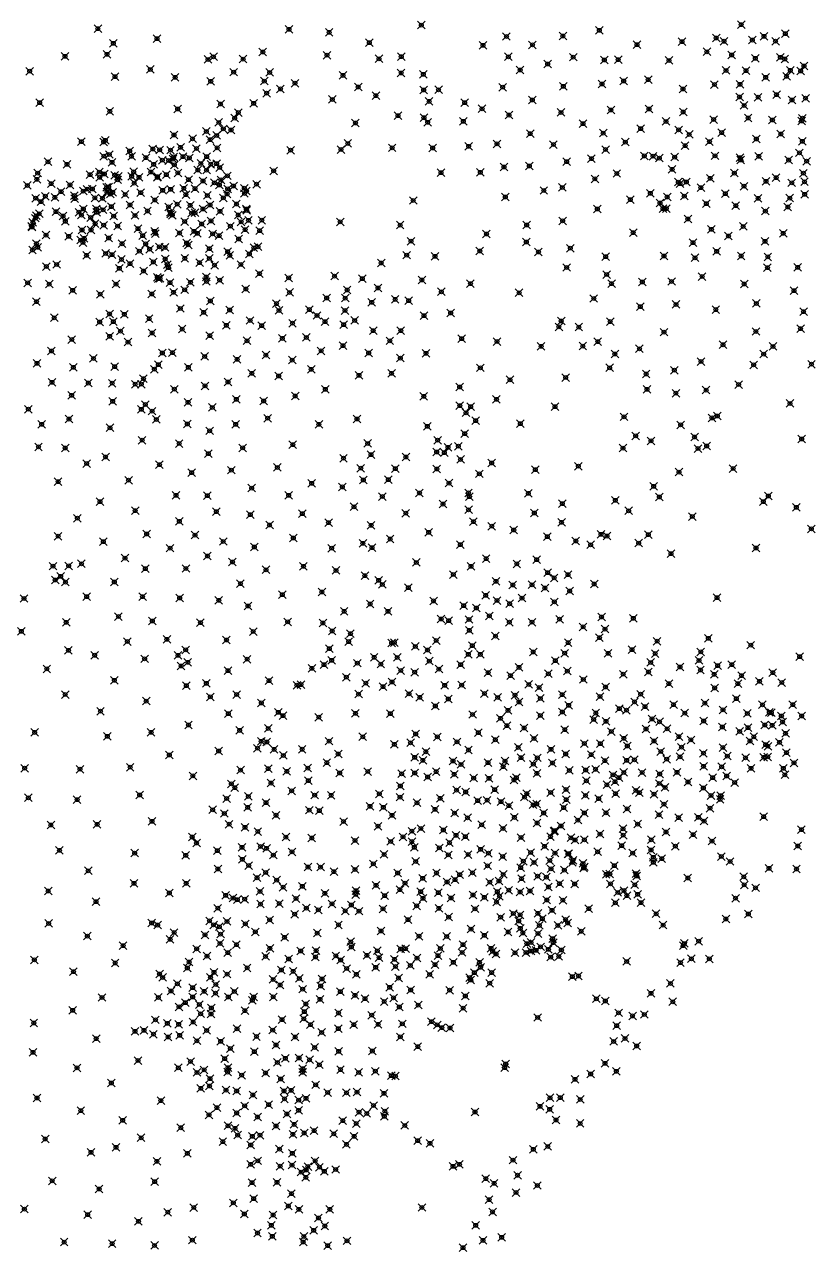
# Model space of a CAD drawing. Header units: millimetres. Extents: x 476859 to 479474, y 2367368 to 2370543.
# Drawn here: x 478726 to 479136, y 2369167 to 2369807 of the extents above; entities that cross this region are included whole.
import ezdxf

# ---------------------------------------------------------------- set-up
doc = ezdxf.new("R2010")
doc.units = ezdxf.units.MM
doc.header["$PDMODE"] = 35
doc.header["$PDSIZE"] = 2

msp = doc.modelspace()

# ---------------------------------------------------------------- linework, layer by layer
for p in [(479100.94, 2369807.306, 10.28), (478764.464, 2369805.135, 17.516), (478864.481, 2369804.858, 14.33), (478885.446, 2369803.24, 13.68), (478933.651, 2369807.02, 10.12), (478978.173, 2369801.077, 11.95), (479007.674, 2369801.307, 11.89), (479026.776, 2369804.32, 11.66), (479112.898, 2369801.158, 10.218), (479124.07, 2369802.581, 9.316), (478772.585, 2369797.514, 17.442), (478795.401, 2369799.952, 17.284), (478906.433, 2369797.858, 12.034), (478965.909, 2369796.468, 11.923), (478991.767, 2369796.686, 11.87), (479046.454, 2369796.805, 11.093), (479070.032, 2369798.419, 10.78), (479087.864, 2369800.314, 10.642), (479091.976, 2369798.602, 10.724), (479106.795, 2369799.201, 10.23), (479118.917, 2369798.61, 9.456), (478747.293, 2369790.728, 17.46), (478769.279, 2369791.798, 17.463), (478822.038, 2369789.074, 16.506), (478824.963, 2369790.465, 16.515), (478840.447, 2369789.262, 15.605), (478850.717, 2369792.944, 15.277), (478884.314, 2369791.282, 14.32), (478911.48, 2369789.419, 12.22), (478923.143, 2369790.554, 12.236), (478979.201, 2369790.456, 11.737), (479013.097, 2369790.273, 11.53), (479029.388, 2369788.823, 11.486), (479036.629, 2369788.972, 11.246), (479063.175, 2369788.547, 11), (479082.985, 2369793.09, 10.637), (479095.99, 2369791.407, 10.39), (479108.324, 2369789.657, 10.18), (479121.43, 2369790.158, 10.222), (479123.775, 2369789.305, 10.041), (478728.805, 2369782.937, 17.49), (478791.899, 2369783.847, 17.44), (478835.512, 2369782.428, 16.289), (478854.298, 2369782.284, 15.659), (478923.089, 2369782.038, 13.477), (478985.314, 2369783.561, 11.83), (478999.718, 2369786.669, 11.62), (479092.995, 2369783.33, 10.625), (479103.464, 2369783.255, 10.403), (479126.616, 2369783.355, 9.655), (479132.05, 2369782.997, 9.054), (479133.767, 2369785.672, 9.582), (478773.457, 2369780.09, 17.807), (478804.886, 2369779.721, 17.03), (478823.516, 2369777.619, 16.98), (478851.488, 2369777.738, 15.932), (478867.551, 2369776.654, 15.126), (478892.687, 2369780.725, 14.323), (478934.693, 2369781.334, 12.054), (479028.162, 2369776.219, 11.471), (479039.438, 2369777.801, 11.105), (479052.314, 2369778.494, 11.393), (479086.958, 2369775.971, 11.02), (479100.312, 2369776.105, 10.408), (479113.745, 2369779.742, 10.05), (479124.65, 2369780.209, 10.065), (478852.73, 2369771.425, 16.171), (478859.971, 2369773.673, 15.723), (478900.633, 2369774.667, 13.577), (478909.862, 2369770.18, 13.79), (478934.863, 2369773.12, 12.915), (478942.645, 2369773.222, 12.185), (478976.207, 2369774.564, 12.004), (479007.929, 2369774.991, 11.56), (479070.469, 2369773.63, 10.78), (479100.072, 2369769.457, 10.457), (479109.807, 2369769.326, 10.344), (479119.45, 2369770.669, 10.056), (479134.606, 2369768.816, 9.561), (478734.029, 2369766.466, 17.49), (478806.217, 2369763.155, 17.26), (478828.644, 2369765.738, 17.03), (478845.941, 2369766.124, 17.43), (478887.125, 2369768.144, 14.612), (478937.742, 2369767.128, 12.964), (478956.313, 2369766.506, 12.117), (478965.432, 2369763.293, 12.146), (478991.665, 2369767.842, 11.665), (479032.783, 2369762.64, 11.46), (479052.722, 2369763.164, 11.121), (479102.473, 2369765.031, 10.424), (479127.526, 2369767.907, 9.953), (478770.731, 2369761.938, 17.941), (478827.718, 2369756.139, 17.225), (478836.06, 2369758.389, 17.055), (478837.915, 2369761.32, 16.908), (478921.493, 2369759.642, 13.673), (478935.001, 2369758.617, 13.395), (478936.979, 2369756.239, 13.313), (478955.605, 2369756.715, 12.55), (478979.491, 2369759.983, 11.89), (479006.715, 2369761.347, 11.421), (479061.605, 2369756.652, 11.001), (479070.635, 2369761.631, 10.69), (479086.532, 2369757.664, 10.648), (479104.591, 2369758.439, 10.315), (479117.282, 2369757.396, 9.914), (479132.624, 2369756.855, 9.755), (479132.994, 2369758.369, 9.613), (478804.313, 2369749.553, 17.35), (478821.215, 2369751.424, 17.475), (478830.081, 2369752.776, 17.219), (478834.152, 2369752.207, 17.128), (478899.21, 2369755.876, 13.86), (478990.606, 2369750.274, 11.289), (479018.211, 2369755.466, 11.409), (479028.784, 2369750.565, 11.402), (479048.387, 2369752.884, 11.44), (479068.233, 2369752.255, 11.008), (479073.746, 2369749.866, 10.915), (479090.746, 2369750.842, 10.235), (479121.65, 2369750.055, 9.955), (478755.872, 2369746.088, 19.292), (478767.461, 2369745.953, 18.619), (478768.355, 2369746.772, 19.08), (478814.003, 2369747.576, 17.562), (478823.173, 2369747.144, 17.416), (478826.64, 2369749.343, 17.208), (478895.215, 2369745.152, 15.008), (478958.364, 2369743.692, 13.05), (478973.235, 2369744.933, 12.445), (479002.75, 2369744.572, 11.349), (479040.348, 2369745.857, 11.444), (479071.614, 2369743.979, 10.724), (479084.351, 2369746.126, 10.658), (479108.908, 2369747.475, 10.025), (479132.952, 2369746.289, 9.719), (478767.56, 2369738.483, 18.76), (478770.426, 2369739.377, 18.47), (478781.067, 2369741.243, 18.208), (478782.087, 2369738.374, 18.11), (478789.594, 2369737.76, 17.733), (478793.19, 2369742.239, 17.832), (478796.827, 2369741.78, 17.796), (478802.463, 2369741.642, 17.727), (478803.809, 2369736.96, 17.698), (478804.121, 2369738.132, 17.754), (478807.721, 2369743.105, 17.64), (478808.984, 2369738.266, 17.647), (478812.292, 2369737.593, 17.62), (478816.047, 2369742.493, 17.524), (478821.336, 2369738.239, 17.557), (478826.846, 2369742.856, 17.457), (478865.292, 2369741.611, 18.128), (478891.608, 2369741.981, 14.939), (478918.4, 2369742.866, 13.98), (478939.595, 2369742.789, 13.641), (479022.648, 2369737.232, 11.315), (479030.01, 2369741.957, 10.23), (479050.276, 2369738.641, 11.465), (479054.849, 2369738.491, 11.279), (479058.164, 2369737.468, 11.074), (479066.172, 2369738.009, 10.799), (479087.207, 2369738.681, 10.55), (479100.397, 2369737.688, 10.181), (479110.159, 2369738.39, 9.985), (479131.43, 2369740.248, 9.886), (478738.377, 2369735.557, 18.815), (478748.308, 2369734.194, 18.69), (478771.869, 2369735.28, 18.419), (478793.689, 2369734.206, 17.928), (478798.147, 2369736.383, 17.78), (478801.415, 2369736.212, 17.761), (478804.489, 2369733.965, 17.611), (478816.721, 2369731.257, 17.6), (478818.352, 2369734.686, 17.491), (478821.318, 2369731.2, 17.48), (478823.555, 2369734.287, 17.517), (478826.601, 2369734.599, 17.433), (478828.188, 2369732.569, 17.342), (478856.384, 2369730.819, 16.509), (478976.855, 2369732.814, 12.87), (478990.105, 2369733.384, 12.66), (479009.679, 2369735.643, 11.788), (479064.833, 2369731.599, 10.964), (479100.71, 2369736.478, 10.266), (479125.743, 2369736.453, 9.93), (479135.163, 2369735.86, 9.887), (478732.562, 2369726.417, 18.626), (478733.029, 2369729.645, 18.733), (478740.081, 2369724.147, 18.867), (478760.404, 2369728.815, 18.627), (478765.205, 2369730.159, 18.456), (478765.453, 2369727.483, 18.79), (478767.85, 2369729.18, 18.46), (478773.295, 2369728.543, 18.833), (478774.866, 2369726.126, 18.411), (478775.1, 2369728.018, 18.477), (478782.175, 2369727.931, 18.011), (478783.187, 2369730.318, 18.027), (478783.487, 2369724.393, 17.84), (478785.946, 2369727.431, 17.963), (478792.193, 2369730.211, 17.857), (478795.598, 2369727.367, 17.791), (478795.68, 2369727.763, 17.823), (478800.261, 2369728.833, 17.772), (478806.324, 2369729.78, 17.713), (478811.911, 2369726.212, 17.59), (478819.45, 2369725.523, 17.33), (478825.426, 2369724.589, 17.296), (478828.805, 2369726.12, 17.259), (478832.262, 2369728.217, 17.266), (478943.976, 2369729.846, 13.64), (478964.474, 2369730.016, 13.876), (479024.433, 2369726.631, 12.05), (479035.902, 2369729.443, 11.272), (479068.065, 2369724.943, 11.384), (479068.938, 2369724.107, 11.502), (479072.224, 2369725.033, 10.893), (479084.755, 2369726.937, 10.669), (479097.397, 2369729.646, 10.276), (479113.892, 2369725.384, 9.969), (479119.225, 2369727.258, 9.967), (479127.405, 2369724.56, 9.815), (479133.496, 2369729.603, 9.911), (479134.063, 2369725.11, 9.813), (478727.611, 2369723.18, 18.831), (478736.952, 2369717.572, 18.895), (478745.237, 2369719.912, 18.761), (478749.855, 2369723.473, 18.783), (478752.173, 2369717.914, 18.67), (478756.789, 2369720.219, 18.82), (478758.869, 2369721.224, 18.602), (478761.592, 2369721.363, 18.545), (478769.074, 2369722.124, 18.816), (478769.225, 2369719.712, 18.803), (478770.072, 2369722.448, 18.872), (478771.014, 2369718.725, 18.32), (478772.216, 2369719.604, 18.454), (478778.745, 2369718.496, 18.086), (478786.905, 2369719.406, 17.923), (478798.349, 2369720.641, 17.83), (478802.529, 2369721.172, 17.738), (478809.403, 2369721.729, 17.679), (478810.503, 2369718.374, 17.454), (478815.282, 2369721.558, 17.363), (478821.702, 2369717.957, 17.334), (478828.009, 2369723.447, 17.136), (478832.093, 2369718.746, 17.153), (478832.395, 2369721.388, 17.226), (478835.439, 2369722.925, 17.172), (478841.034, 2369721.77, 17.136), (478841.145, 2369718.984, 16.747), (478842.18, 2369720.269, 17.115), (478847.466, 2369723.827, 16.948), (478997.724, 2369720.554, 12.699), (479007.364, 2369722.143, 12.803), (479053.446, 2369719.099, 11.242), (479071.162, 2369717.617, 10.781), (479079.85, 2369722.025, 10.652), (479092.673, 2369718.883, 10.303), (479102.414, 2369722.794, 10.172), (479134.114, 2369718.58, 9.755), (478731.916, 2369716.518, 18.901), (478734.684, 2369714.722, 18.827), (478741.98, 2369716.952, 18.838), (478752.412, 2369716.291, 18.702), (478762.915, 2369716.701, 18.622), (478766.857, 2369716.475, 18.828), (478771.49, 2369712.116, 18.113), (478781.259, 2369713.01, 17.913), (478794.23, 2369715.604, 17.69), (478801.449, 2369712.003, 17.828), (478805.961, 2369713.384, 17.726), (478812.757, 2369712.781, 17.378), (478823.151, 2369712.949, 17.277), (478830.054, 2369716.683, 17.424), (478836.954, 2369713.446, 17.069), (478929.411, 2369715.319, 14.32), (478977.57, 2369717.182, -0.845), (479042.978, 2369715.802, 11.98), (479058.503, 2369713.976, 10.944), (479062.257, 2369717.134, 11.316), (479082.715, 2369713.644, 10.43), (479098.118, 2369712.613, 10.26), (479109.814, 2369716.416, 10.124), (479125.311, 2369711.896, 9.814), (479126.373, 2369716.575, 9.818), (478731.836, 2369706.084, 18.826), (478732.225, 2369707.32, 19.005), (478733.782, 2369708.375, 18.954), (478742.608, 2369709.449, 18.836), (478746.266, 2369707.208, 18.888), (478754.531, 2369709.2, 18.642), (478755.898, 2369707.674, 18.617), (478756.862, 2369710.847, 18.84), (478760.672, 2369706.41, 18.832), (478763.63, 2369710.896, 18.934), (478763.828, 2369709.155, 18.797), (478767.236, 2369710.47, 18.494), (478772.765, 2369707.146, 17.93), (478783.871, 2369707.508, 18.023), (478790.434, 2369709.843, 17.881), (478802.378, 2369709.167, 17.724), (478802.476, 2369708.173, 17.5), (478803.379, 2369707.622, 17.482), (478813.453, 2369708.71, 17.42), (478815.32, 2369708.907, 17.308), (478819.443, 2369710.867, 17.349), (478828.388, 2369709.638, 16.902), (478837.883, 2369707.697, 16.685), (478842.135, 2369710.86, 16.895), (478842.312, 2369710.116, 16.806), (478843.261, 2369704.982, 16.493), (478850.226, 2369705.021, 16.475), (479025.686, 2369710.886, 12.92), (479060.056, 2369711.075, 11.105), (479061.754, 2369711.095, 10.911), (479073.071, 2369705.643, 10.51), (479113.621, 2369709.766, 10.04), (478729.891, 2369701.826, 19.06), (478730.077, 2369701.512, 19.024), (478730.445, 2369703.963, 19.092), (478747.483, 2369704.465, 18.674), (478756.198, 2369699.859, 18.842), (478760.927, 2369699.939, 18.579), (478763.046, 2369703.203, 18.513), (478767.533, 2369702.403, 18.098), (478774.837, 2369701.914, 18.083), (478785.455, 2369700.626, 17.76), (478794.216, 2369699.243, 17.794), (478809.881, 2369704.334, 17.4), (478814.752, 2369699.232, 17.279), (478818.738, 2369702.99, 17.318), (478823.649, 2369704.648, 16.962), (478833.757, 2369701.863, 16.598), (478839.402, 2369704.159, 16.18), (478841.479, 2369700.103, 16.483), (478849.065, 2369699.505, 16.386), (478891.231, 2369704.153, 13.22), (478922.578, 2369702.439, 13.745), (478988.758, 2369702.497, 13.655), (479007.563, 2369704.684, 13.12), (479044.46, 2369698.514, 12.97), (479085.379, 2369700.216, 10.28), (479101.993, 2369701.752, 10.059), (478732.355, 2369692.731, 19.011), (478737.389, 2369697.208, 14.58), (478749.214, 2369696.569, 18.777), (478755.491, 2369694.596, 18.834), (478756.665, 2369693.342, 18.585), (478757.271, 2369695.506, 18.643), (478770.146, 2369695.683, 18.024), (478777.142, 2369692.702, 17.971), (478787.891, 2369696.964, 17.941), (478789.439, 2369692.624, 17.706), (478794.609, 2369698.038, 17.563), (478807.152, 2369698.286, 17.402), (478810.914, 2369693.134, 17.339), (478811.726, 2369692.122, 16.916), (478816.492, 2369698.135, 16.904), (478824.506, 2369697.874, 16.2), (478827.892, 2369696.921, 16.608), (478838.158, 2369695.221, 16.425), (478928.245, 2369694.049, 13.472), (478967.702, 2369697.813, 12.943), (478988.602, 2369693.582, 12.871), (479075.707, 2369693.248, 10.971), (479094.289, 2369696.725, 10.035), (479113.4, 2369693.955, 9.869), (479122.924, 2369698.146, 9.78), (478730.283, 2369689.405, 19.02), (478733.013, 2369690.865, 19.018), (478758.54, 2369686.609, 14.5), (478768.56, 2369687.619, 17.881), (478771.842, 2369686.98, 18.029), (478786.146, 2369688.826, 17.778), (478791.546, 2369689.854, 17.422), (478796.633, 2369691.076, 17.427), (478799.581, 2369690.749, 17.517), (478822.818, 2369690.123, 16.619), (478832.395, 2369688.584, 16.475), (478833.497, 2369686.645, 15.19), (478843.666, 2369687.366, 16.31), (478846.044, 2369690.593, 16.345), (478848.252, 2369691.115, 16.065), (478925.987, 2369686.735, 13.596), (478940.838, 2369686.098, 13.267), (478964.215, 2369688.913, 13.98), (478994.918, 2369688.426, 12.794), (479011.549, 2369690.377, 12.891), (479030.097, 2369685.912, 13.022), (479060.606, 2369686.277, 12.51), (479088.11, 2369688.706, 10.538), (479100.932, 2369686.328, 9.88), (479114.881, 2369685.848, 9.296), (478737.546, 2369680.775, 18.745), (478742.96, 2369681.854, 14.48), (478775.713, 2369679.852, 14.44), (478776.83, 2369684.481, 18.048), (478781.31, 2369682.279, 17.624), (478793.446, 2369683.208, 17.241), (478799.678, 2369684.725, 17.275), (478800.782, 2369681.83, 17.248), (478801.376, 2369680.203, 16.739), (478809.952, 2369685.073, 16.279), (478817.652, 2369682.777, 16.615), (478822.748, 2369685.01, 15.941), (478825.502, 2369681.49, 16.557), (478839.252, 2369681.844, 16.316), (478912.68, 2369682.656, 13.436), (479009.648, 2369680.286, 12.723), (479076.779, 2369685.364, 11.342), (479114.675, 2369680.186, 9.68), (479130.507, 2369680.328, 9.758), (478788.349, 2369678.447, 17.559), (478795.613, 2369675.132, 17.224), (478796.029, 2369674.437, 17.036), (478796.96, 2369674.567, 16.756), (478821.14, 2369675.338, 16.26), (478821.272, 2369672.969, 16.414), (478828.186, 2369673.647, 16.522), (478848.975, 2369677.1, 15.203), (478864.307, 2369674.856, 15.221), (478888.266, 2369675.788, 14.222), (478902.799, 2369674.431, 14.208), (478933.942, 2369673.759, 15.408), (479030.59, 2369676.618, 13.459), (479049.234, 2369672.722, 12.88), (479064.52, 2369672.968, 12.33), (479080.516, 2369675.552, 12.03), (478727.776, 2369672.235, 18.779), (478739.017, 2369671.602, 18.765), (478751.313, 2369668.384, 14.4), (478765.707, 2369666.304, 14.36), (478773.935, 2369671.585, 14.4), (478792.687, 2369666.436, 14.4), (478802.234, 2369672.317, 16.432), (478804.045, 2369667.315, 14.47), (478809.88, 2369668.606, 16.414), (478812.898, 2369672.567, 16.451), (478841.831, 2369669.028, 15.22), (478864.735, 2369667.228, 14.495), (478894.859, 2369668.522, 13.494), (478910.968, 2369669.608, 13.59), (478944.13, 2369667.578, 13.03), (478959.355, 2369671.86, 13.28), (478984.79, 2369667.068, 13.46), (479033.152, 2369671.819, 13.593), (479102.532, 2369671.641, 11.04), (479128.591, 2369668.148, 9.972), (478732.338, 2369662.429, 14.47), (478823.311, 2369662.778, 15.947), (478857.892, 2369661.42, 14.328), (478884.168, 2369664.321, 13.691), (478893.851, 2369664.254, 13.482), (478907.722, 2369662.046, 14.442), (478919.969, 2369663.593, 14.47), (478927.007, 2369662.905, 14.487), (479023.841, 2369664.073, 14.97), (479066.875, 2369660.966, 13.21), (479108.871, 2369661.483, 11.78), (478741.649, 2369653.97, 14.55), (478770.575, 2369655.992, 17.928), (478778.328, 2369655.84, 16.936), (478791.307, 2369653.487, 16.911), (478807.601, 2369658.843, 14.36), (478819.773, 2369656.796, 14.31), (478833.409, 2369658.1, 15.236), (478859.201, 2369657.833, 14.69), (478875.113, 2369658.283, 14.452), (478879.122, 2369655.188, 14.532), (478893.697, 2369657.766, 13.414), (478935.08, 2369655.1, 13.78), (478948.958, 2369656.531, 15.171), (479048.23, 2369659.816, 13.34), (479087.686, 2369658.285, 12.44), (479133.556, 2369657.148, 10.096), (478765.431, 2369651.761, 17.81), (478772.565, 2369651.977, 17.503), (478808.565, 2369648.064, 14.34), (478831.658, 2369650.089, 14.38), (478844.101, 2369652.568, 14.983), (478850.167, 2369649.864, 14.4), (478866.265, 2369651.142, 14.45), (478883.312, 2369651.963, 14.376), (478893.04, 2369650.424, 14.096), (478898.786, 2369652.601, 13.878), (478908.484, 2369647.252, 13.99), (478922.894, 2369647.291, 14.33), (479005.592, 2369649.247, 13.202), (479006.813, 2369652.317, 13.189), (479016.032, 2369649.098, 14.477), (479032.438, 2369652.01, 13.88), (479131.986, 2369648.283, 10.359), (478750.823, 2369642.628, 14.75), (478770.605, 2369644.333, 17.5), (478776.293, 2369646.998, 17.539), (478780.275, 2369641.274, 14.51), (478792.849, 2369646.065, 14.53), (478823.012, 2369644.612, 14.33), (478842.499, 2369641.945, 14.33), (478860.985, 2369643.198, 14.37), (478873.531, 2369643.709, 14.3), (478917.174, 2369641.941, 14.159), (478954.725, 2369643.036, 13.34), (478973.193, 2369641.583, 12.752), (479025.94, 2369641.524, 14.297), (479060.529, 2369646.473, 13.1), (479108.634, 2369646.818, 11.43), (478740.212, 2369636.622, 14.47), (478798.181, 2369635.559, 16.087), (478803.499, 2369635.735, 16.403), (478852.347, 2369634.48, 14.28), (478881.227, 2369636.701, 14.22), (478892.637, 2369639.404, 14.39), (478906.099, 2369635.601, 14.32), (478936.067, 2369635.444, 13.12), (478996.294, 2369639.074, 12.87), (479018.117, 2369639.156, 15.935), (479034.879, 2369635.047, 14.275), (479047.753, 2369637.782, 13.67), (479091.449, 2369639.885, 12.606), (479112.748, 2369634.983, 12.493), (479117.544, 2369638.994, 12.516), (478732.619, 2369630.186, 14.59), (478751.683, 2369628.036, 14.68), (478762.174, 2369632.716, 14.56), (478773.298, 2369628.456, 16.997), (478796.124, 2369629.48, 15.926), (478811.761, 2369628.046, 14.48), (478820.374, 2369633.766, 14.48), (478837.322, 2369632.243, 14.48), (478866.115, 2369631.84, 14.22), (478922.704, 2369632.905, 14.121), (479032.164, 2369627.839, 12.799), (479079.953, 2369631.123, 12.78), (479107.437, 2369629.383, 12.276), (479137.725, 2369629.712, 11.26), (478788.318, 2369622.119, 16.622), (478794.022, 2369627.115, 16.406), (478844.984, 2369624.909, 14.44), (478859.033, 2369623.564, 14.35), (478876.045, 2369627.024, 14.154), (478901.058, 2369623.867, 14.495), (478918.069, 2369624.905, 11.887), (478964.557, 2369627.819, 12.56), (478980.012, 2369621.551, 12.66), (479009.143, 2369622.747, 12.75), (479051.243, 2369624.578, 13.98), (479065.984, 2369626.588, 13.48), (478740.504, 2369620.264, 14.66), (478759.456, 2369619.84, 14.59), (478771.947, 2369619.788, 14.56), (478783.983, 2369619.272, 16.692), (478787.18, 2369619.25, 16.744), (478804.506, 2369616.632, 14.59), (478820.506, 2369618.388, 14.52), (478832.517, 2369620.424, 14.5), (478883.431, 2369616.571, 13.918), (478953.743, 2369617.77, 12.44), (479051.669, 2369616.562, 12.711), (479082.616, 2369616.155, 13.22), (479099.578, 2369619.083, 12.68), (478750.721, 2369613.446, 14.6), (478772.203, 2369610.271, 14.62), (478789.325, 2369608.631, 16.486), (478811.662, 2369609.793, 14.56), (478836.927, 2369611.354, 14.56), (478851.168, 2369610.498, 14.481), (478867.701, 2369613.064, 14.257), (478934.942, 2369612.914, 12.56), (478972.948, 2369611.351, 12.48), (479066.772, 2369614.563, 13.644), (479126.448, 2369609.189, 11.616), (478728.11, 2369606.198, 14.5), (478787.234, 2369606.156, 16.464), (478792.864, 2369605.157, 16.533), (478824.293, 2369607.094, 14.59), (478953.757, 2369608.04, 13.573), (478957.051, 2369604.319, 13.719), (478959.424, 2369607.509, 14.187), (479003.579, 2369607.484, 12.704), (479088.431, 2369602.614, 13.816), (478735.12, 2369598.313, 14.69), (478749.397, 2369601.014, 14.53), (478770.778, 2369596.457, 14.58), (478795.055, 2369600.835, 14.53), (478811.24, 2369598.487, 14.55), (478836.542, 2369598.248, 14.741), (478853.25, 2369601.484, 14.357), (478880.076, 2369598.238, 14.18), (478900.022, 2369601.088, 14.089), (478936.83, 2369597.243, 11.887), (478962.044, 2369600.197, 14.176), (478985.467, 2369598.62, 12.687), (479039.7, 2369602.198, 12.44), (479069.253, 2369597.99, 12.136), (479085.622, 2369601.632, 14.227), (478787.618, 2369589.98, 14.489), (478822.942, 2369594.873, 14.655), (478942.175, 2369589.986, 11.835), (478956.364, 2369593.388, 12.446), (479045.758, 2369592.252, 12.487), (479053.749, 2369589.616, 12.45), (479076.54, 2369591.627, 12.116), (479132.574, 2369590.603, 11.472), (478733.424, 2369586.476, 14.51), (478747.395, 2369585.901, 14.6), (478806.992, 2369588.219, 14.437), (478840.251, 2369585.972, 14.53), (478866.419, 2369587.625, 14.29), (478905.617, 2369588.273, 11.887), (478941.69, 2369583.824, 10.997), (478945.669, 2369583.477, 11.043), (478947.626, 2369586.235, 22.165), (478953.011, 2369586.84, 11.664), (479039.12, 2369585.837, 12.453), (479078.367, 2369585.622, 12.079), (479082.887, 2369586.954, 12.098), (478758.616, 2369577.783, 14.642), (478768.477, 2369581.234, 14.63), (478796.697, 2369577.161, 14.592), (478822.289, 2369582.916, 14.39), (478892.948, 2369580.547, 14.483), (478907.332, 2369582.407, 12.136), (478925.572, 2369581.161, 10.078), (478954.173, 2369579.905, 11.616), (478970.409, 2369578.069, 12.396), (478813.494, 2369573.012, 14.619), (478834.263, 2369574.309, 14.44), (478858.344, 2369575.709, 14.42), (478901.987, 2369575.32, 11.028), (478920.082, 2369575.122, 19.774), (478941.739, 2369574.947, 10.973), (478964.017, 2369572.385, 11.76), (478993.323, 2369574.594, 12.38), (479015.771, 2369576.372, 12.185), (479068.396, 2369573.298, 12.144), (479096.738, 2369575.162, 11.989), (478743.682, 2369568.28, 14.697), (478780.5, 2369569.061, 14.56), (478844.936, 2369564.92, 14.52), (478876.321, 2369567.44, 14.5), (478892.345, 2369565.552, 14.563), (478903.334, 2369569.16, 11.118), (478916.396, 2369569.322, 9.843), (478948.084, 2369567.542, 10.707), (479055.153, 2369565.828, 12.152), (478765.556, 2369557.829, 14.51), (478805.363, 2369561.106, 14.66), (478821.77, 2369560.998, 14.668), (478864.263, 2369561.124, 14.48), (478913.298, 2369560.519, 9.482), (478932.677, 2369562.401, 9.4), (478958.321, 2369562.429, 11.292), (478958.774, 2369560.448, 11.11), (478989.645, 2369562.147, 12.239), (479035.118, 2369558.577, 12.195), (479058.156, 2369560.319, 12.179), (479112.551, 2369557.876, 11.508), (479115.184, 2369560.81, 11.538), (478784, 2369553.113, 14.53), (478826.399, 2369552.651, 14.446), (478844.174, 2369551.014, 14.4), (478871.44, 2369551.538, 14.31), (478898.431, 2369555.16, 13.77), (478925.538, 2369551.809, 11.157), (478945.008, 2369556.567, 10.587), (478958.336, 2369553.581, 10.897), (478992.771, 2369551.878, 12.17), (479007.438, 2369556.83, 12.2), (479042.067, 2369553.058, 12.226), (479129.815, 2369554.831, 11.354), (478753.76, 2369549.187, 14.49), (478807.094, 2369547.53, 14.5), (478854.272, 2369545.59, 14.37), (478885.131, 2369546.872, 14.05), (478907.399, 2369545.483, 11.157), (478960.904, 2369547.401, 21.688), (478970.517, 2369544.986, 12.13), (479007, 2369546.99, 12.135), (479075.358, 2369550.06, 11.633), (478743.694, 2369539.758, 14.48), (478789.966, 2369540.958, 14.44), (478815.286, 2369540.338, 14.46), (478866.675, 2369538.816, 14.51), (478917.347, 2369538.266, 9.32), (478937.515, 2369541.8, 9.46), (478981.993, 2369542.991, 12.13), (478999.548, 2369539.567, 12.11), (479027.583, 2369540.779, 12.087), (479030.757, 2369539.834, 12.108), (479052.344, 2369540.597, 11.726), (479137.664, 2369543.614, 9.56), (478767.346, 2369536.946, 14.47), (478802.254, 2369533.518, 14.5), (478830.043, 2369537.006, 14.296), (478846.306, 2369534.139, 14.724), (478886.761, 2369533.501, 14.36), (478903.065, 2369536.073, 13.567), (478907.864, 2369533.808, 10.078), (478954.027, 2369535.368, 10.394), (479014.437, 2369537.293, 12.067), (479022.188, 2369535.273, 11.964), (479047.331, 2369536.169, 14.32), (479108.695, 2369533.616, 11.322), (478755.892, 2369525.362, 14.477), (478778.652, 2369528.297, 14.42), (478821.776, 2369529.402, 14.32), (478834.878, 2369526.292, 14.166), (478930.998, 2369526.029, 9.274), (478967.561, 2369528.012, 10.595), (478993.94, 2369527.475, 12.057), (479064.208, 2369530.673, 11.502), (478740.993, 2369524.104, 15.913), (478749.242, 2369524.276, 16.131), (478789.29, 2369522.778, 14.59), (478810.505, 2369522.889, 14.58), (478852.438, 2369522.212, 14.56), (478871.991, 2369524.035, 14.3), (478889.028, 2369521.852, 13.98), (478904.128, 2369519.12, 13.507), (478950.38, 2369519.738, 9.074), (478959.603, 2369524.008, 10.318), (478983.601, 2369525.294, 11.137), (478999.69, 2369520.69, 11.807), (479010.319, 2369519.679, 11.733), (478742.174, 2369516.881, 15.69), (478744.99, 2369518.753, 16.34), (478747.533, 2369515.757, 15.771), (478773.094, 2369515.85, 14.51), (478839.059, 2369515, 14.273), (478911.317, 2369516.723, 10.514), (478913.229, 2369514.553, 10.491), (478926.874, 2369512.839, 9.07), (478972.657, 2369516.152, 10.32), (478981.504, 2369514.286, 9.903), (478991.535, 2369514.375, 10.381), (478998.26, 2369512.666, 10.556), (479003.133, 2369517.976, 12.36), (479024.058, 2369514.755, 27.115), (478725.83, 2369507.203, 14.22), (478758.63, 2369508.18, 14.41), (478787.849, 2369508.121, 14.68), (478807.276, 2369507.481, 14.56), (478827.718, 2369506.271, 14.96), (478860.969, 2369509.186, 14.32), (478881.644, 2369510.57, 14.2), (478967.333, 2369508.81, 9.239), (478986.308, 2369507.386, 9.939), (479011.275, 2369511.076, 12.018), (479088.284, 2369507.632, 11.008), (478843.041, 2369503.27, 13.704), (478893.291, 2369500.448, 13.263), (478906.896, 2369504.363, 13.336), (478916.22, 2369500.472, 10.01), (478940.032, 2369505.94, 9.08), (478955.792, 2369503.473, 8.979), (478962.461, 2369502.213, 8.727), (478973.218, 2369506.124, 9.36), (478979.839, 2369504.449, 9.621), (479003.252, 2369505.444, 9.987), (478747.923, 2369494.739, 14.21), (478775.24, 2369497.756, 14.32), (478792.977, 2369495.42, 14.29), (478818.132, 2369494.56, 13.88), (478863.754, 2369494.974, 13.55), (478882.153, 2369494.425, 13.426), (478943.995, 2369496.483, 8.815), (478947.973, 2369495.582, 8.609), (478958.618, 2369496.217, 8.744), (478969.263, 2369498.116, 8.892), (478979.72, 2369494.809, 9.15), (478991.535, 2369494.789, 9.458), (479005.943, 2369496.355, 10.131), (479027.897, 2369497.525, 11.545), (479044.516, 2369496.839, 11.237), (478724.446, 2369490.068, 13.99), (478845.728, 2369489.921, 13.678), (478887.017, 2369490.203, 12.111), (478896.573, 2369488.787, 13.324), (478958.727, 2369490.511, 8.003), (478972.419, 2369487.512, 8.598), (479018.265, 2369492.36, 10.176), (479029.737, 2369491.194, 9.86), (478779.917, 2369484.704, 14.22), (478800.562, 2369485.836, 13.97), (478831.713, 2369485.509, 13.76), (478885.567, 2369480.987, 13.593), (478895.649, 2369484.672, 11.454), (478918.183, 2369483.961, 9.943), (478919.574, 2369484.176, 9.662), (478930.491, 2369482.122, 8.61), (478941.438, 2369485.22, 8.781), (478960.284, 2369482.551, 8.262), (479010.453, 2369484.064, 9.437), (479026.831, 2369486.689, 9.704), (479056.963, 2369484.882, 11.175), (479083.805, 2369486.351, 10.508), (479105.98, 2369482.792, 10.203), (478749.104, 2369480.103, 13.777), (478762.826, 2369477.527, 13.982), (478788.902, 2369475.651, 13.8), (478806.419, 2369477.438, 15.064), (478810.412, 2369480.339, 13.82), (478842.528, 2369475.468, 13.65), (478886.746, 2369474.897, 12.384), (478908.985, 2369476.437, 12.867), (478921.049, 2369476.38, 8.646), (478936.865, 2369480.236, 8.907), (478937.807, 2369474.459, 8.522), (478958.274, 2369478.003, 7.696), (478964.519, 2369477.954, 8.005), (478992.168, 2369479.264, 8.883), (479003.734, 2369474.723, 8.797), (479008.645, 2369478.605, 8.66), (479031.338, 2369478.527, 9.062), (479043.855, 2369480.41, 9.466), (479055.949, 2369478.406, 9.402), (479078.909, 2369474.794, 10.491), (479079.806, 2369479.295, 10.406), (479131.534, 2369476.771, 9.118), (478737.782, 2369470.394, 13.63), (478808.026, 2369471.906, 15.075), (478811.497, 2369473.836, 15.044), (478832.524, 2369469.429, 13.88), (478876.415, 2369470.653, 12.829), (478882.759, 2369472.598, 13.355), (478900.183, 2369473.386, 10.361), (478912.47, 2369472.896, 10.216), (478922.907, 2369469.538, 8.866), (478930.196, 2369468.654, 8.679), (478942.813, 2369470.257, 7.875), (478954.209, 2369472.638, 7.913), (478968.574, 2369468.442, 7.08), (478984.733, 2369471.155, 7.825), (479000.089, 2369467.832, 7.54), (479009.979, 2369469.207, 9.026), (479052.437, 2369468.78, 8.228), (479053.625, 2369473.742, 8.933), (479068.979, 2369471.4, 8.345), (479079.661, 2369469.775, 7.926), (479088.628, 2369472.09, 9.907), (479096.044, 2369472.604, 9.903), (479117.471, 2369468.437, 9.28), (478773.106, 2369464.451, 13.76), (478810.723, 2369461.65, 13.56), (478821.219, 2369462.8, 14.321), (478854.005, 2369464.186, 13.1), (478868.569, 2369461.874, 12.896), (478870.702, 2369462.187, 12.786), (478894.4, 2369466.045, 13.231), (478904.608, 2369462.905, 11.1), (478918.3, 2369463.53, 9.938), (478945.87, 2369461.811, 7.783), (478954.772, 2369461.907, 7.08), (478980.311, 2369466.861, 7.265), (478989.845, 2369462.235, 7.188), (479018.353, 2369464.843, 8.539), (479039.252, 2369467.608, 8.036), (479063.109, 2369462.635, 8.162), (479086.83, 2369467.556, 7.419), (479099.207, 2369462.664, 7.285), (479101.145, 2369466.887, 9.55), (479110.489, 2369463.879, 9.451), (479122.189, 2369463.245, 8.927), (478747.39, 2369456.987, 13.56), (478823.291, 2369455.747, 13.512), (478837.044, 2369456.984, 12.65), (478900.826, 2369457.188, 13.038), (478913.638, 2369461.136, 12.954), (478927.159, 2369457.367, 8.697), (478932.842, 2369455.472, 8.695), (478966.675, 2369457.485, 7.273), (478973.621, 2369455.459, 6.644), (478982.619, 2369456.609, 6.81), (478995.262, 2369460.623, 7.06), (478995.888, 2369454.942, 7.036), (479007.333, 2369456.927, 7.42), (479027.128, 2369455.921, 7.207), (479029.997, 2369460.914, 8.365), (479048.352, 2369457.157, 8.296), (479087.029, 2369460.446, 7.374), (478789.768, 2369453.538, 13.24), (478849.965, 2369452.601, 12.87), (478940.981, 2369451.008, 15.225), (478947.748, 2369454.627, 7.503), (478978.983, 2369448.669, 6.859), (478984.764, 2369453.121, 6.434), (479010.727, 2369451.33, 6.2), (479037.167, 2369449.625, 7.034), (479040.927, 2369448.797, 6.938), (479045.141, 2369453.139, 6.8), (479050.661, 2369450.663, 6.793), (479065.557, 2369451.64, 7.839), (479081.945, 2369452.476, 7.409), (479091.434, 2369448.973, 6.127), (479098.367, 2369454.806, 7.167), (479112.077, 2369451.621, 5.146), (479127.95, 2369451.687, 8.539), (478765.851, 2369448.246, 13.08), (478832.723, 2369446.98, 12.763), (478858.853, 2369447.693, 12.613), (478861.281, 2369445.962, 12.696), (478880.037, 2369445.132, 12.486), (478899.195, 2369447.122, 13.06), (478917.477, 2369446.995, 12.876), (478960.442, 2369446.537, 6.66), (478975.044, 2369444.498, 6.815), (478995.852, 2369445.997, 6.32), (479007.356, 2369447.832, 6.265), (479023.817, 2369443.92, 6.032), (479024.919, 2369447.278, 6.082), (479030.196, 2369442.959, 5.989), (479054.293, 2369444.236, 6.637), (479058.243, 2369442.724, 6.571), (479071.457, 2369447.267, 6.212), (479081.321, 2369443.164, 6.123), (479104.137, 2369447.089, 5.999), (479115.645, 2369447.678, 4.659), (479116.705, 2369447.53, 4.538), (479121.989, 2369445.787, 5.253), (479122.58, 2369442.641, 4.997), (479132.606, 2369445.8, 8.601), (478731.371, 2369437.165, 12.92), (478792.324, 2369437.204, 12.78), (478811.875, 2369441.049, 12.7), (478838.628, 2369438.213, 12.925), (478853.557, 2369439.234, 12.601), (478930.645, 2369436.335, 8.224), (478963.477, 2369437.064, 6.774), (478978.408, 2369440.679, 6.501), (478987.411, 2369439.498, 6.327), (479008.676, 2369438.654, 0.393), (479032.995, 2369437.632, 5.425), (479051.117, 2369438.983, 5.419), (479062.224, 2369439.078, 5.521), (479091.093, 2369439.967, 4.904), (479100.137, 2369437.661, 4.939), (479104.475, 2369439.623, 4.212), (479113.284, 2369441.056, 4.482), (479117.16, 2369440.897, 4.163), (479124.139, 2369436.67, 4.46), (478769.449, 2369435.15, 12.71), (478849.904, 2369432.469, 12.741), (478852.832, 2369432.162, 12.809), (478885.415, 2369432.597, 13.209), (478903.019, 2369434.871, 13.1), (478919.578, 2369430.895, 12.955), (478928.005, 2369431.745, 8.926), (478942.04, 2369434.852, 7.372), (478952.336, 2369432.25, 7.337), (478972.342, 2369433.333, 6.294), (478984.321, 2369429.289, 6.492), (478992.556, 2369434.015, 6.38), (479018.929, 2369431.35, 5.473), (479027.239, 2369431.255, 5.076), (479039.539, 2369434.097, 5.32), (479041.377, 2369430.095, 4.885), (479055.342, 2369432.64, 4.949), (479068.368, 2369434.992, 5.401), (479069.722, 2369429.458, 4.887), (479074.625, 2369433.286, 4.818), (479091.353, 2369429.261, 4.043), (479105.53, 2369432.639, 4.293), (479107.559, 2369434.891, 4.236), (479113.71, 2369430.75, 3.661), (479114.891, 2369429.974, 3.644), (479120.953, 2369431.986, 3.671), (478801.835, 2369425.372, 12.67), (478827.682, 2369427.44, 12.88), (478847.932, 2369428.905, 13.035), (478856.65, 2369428.275, 13.445), (478861.494, 2369425.137, 12.972), (478871.322, 2369428.374, 13.146), (478890.187, 2369425.905, 12.901), (478930.14, 2369424.109, 8.738), (478936.017, 2369427.056, 8.078), (478958.324, 2369427.931, 7.14), (478985.746, 2369423.921, 6.255), (478994.329, 2369423.881, 6.022), (479001.435, 2369428.357, 11.666), (479009.137, 2369425.869, 5.407), (479022.515, 2369425.525, 4.9), (479058.894, 2369427.171, 4.75), (479062.004, 2369423.172, 4.428), (479068.91, 2369424.428, 4.377), (479081.197, 2369426.297, 4.894), (479093.69, 2369424.764, 4.273), (479103.211, 2369423.904, 3.54), (479112.772, 2369424.172, 3.398), (479114.854, 2369424.397, 3.277), (479124.622, 2369426.574, 3.076), (478726.154, 2369418.46, 12.47), (478755.106, 2369417.94, 12.47), (478781.361, 2369418.962, 12.56), (478839.108, 2369417.462, 12.889), (478853.563, 2369418.184, 13.111), (478863.276, 2369416.78, 11.83), (478874.273, 2369418.481, 12.744), (478884.225, 2369421.338, 11.92), (478905.659, 2369416.697, 12.33), (478934.455, 2369422.614, 8.612), (478941.407, 2369416.671, 7.756), (478950.189, 2369422.187, 7.676), (478954.422, 2369420.425, 7.411), (478968.493, 2369421.312, 6.741), (478976.465, 2369419.283, 6.222), (478977.405, 2369422.145, 6.378), (478992.272, 2369420.571, 6.024), (479002.226, 2369421.193, 5.629), (479011.068, 2369417.278, 5.21), (479019.582, 2369417.5, 5.166), (479024.769, 2369417.913, 4.278), (479029.646, 2369422.365, 4.713), (479041.058, 2369422.555, 4.629), (479045.104, 2369422.847, 4.558), (479081.268, 2369419.474, 4.27), (479090.73, 2369419.2, 3.552), (479106.09, 2369418.432, 4.513), (479123.031, 2369418.388, 4.55), (479128.562, 2369421.259, 2.755), (478814.163, 2369414.457, 12.73), (478834.306, 2369410.258, 12.932), (478854.999, 2369410.673, 13.009), (478874.573, 2369411.98, 11.65), (478890.945, 2369415.926, 12.648), (478923.336, 2369415.538, 12.142), (478930.214, 2369415.952, 8.879), (478936.961, 2369413.847, 8.3), (478950.85, 2369415.284, 7.697), (478961.02, 2369413.281, 6.767), (478969.073, 2369413.179, 6.6), (478982.165, 2369412.332, 6.301), (478983.327, 2369413.47, 6.211), (478994.078, 2369415.753, 5.492), (479019.977, 2369411.857, 4.464), (479033.877, 2369414.989, 4.395), (479034.966, 2369411.375, 4.054), (479037.063, 2369413.548, 4.407), (479039.55, 2369416.236, 4.391), (479049.129, 2369416.197, 4.316), (479058.073, 2369410.454, 3.999), (479058.353, 2369415.45, 4.196), (479067.348, 2369416.298, 3.857), (479073.129, 2369411.238, 3.808), (479086.066, 2369413.504, 3.653), (479093.306, 2369414.416, 3.557), (479097.543, 2369410.969, 3.924), (479123.81, 2369415.017, 4.22), (478786.301, 2369404.485, 12.35), (478836.103, 2369408.307, 12.9), (478843.123, 2369403.679, 13.563), (478865.796, 2369406.589, 12.214), (478877.863, 2369404.359, 10.13), (478886.495, 2369404.314, 12.21), (478911.666, 2369405.037, 13.116), (478922.713, 2369409.128, 9.513), (478952.059, 2369406.989, 7.393), (478956.869, 2369406.005, 6.824), (478971.972, 2369407.238, 6.567), (478988.809, 2369405.116, 6.072), (479001.293, 2369405.716, -0.35), (479009.343, 2369407.297, 4.886), (479019.485, 2369404.191, 3.898), (479030.707, 2369409.798, 4.161), (479035.231, 2369405.15, 3.743), (479045.855, 2369406.814, 3.93), (479047.722, 2369405.696, 3.941), (479055.367, 2369404.875, 3.678), (479061.17, 2369408.372, 3.652), (479081.116, 2369408.101, 3.22), (479085.169, 2369404.151, 3.141), (479090.25, 2369404.067, 3.885), (478728.134, 2369402.992, 12.32), (478753.621, 2369402.002, 12.2), (478831.823, 2369402.582, 13.142), (478842.833, 2369397.95, 13.355), (478852.402, 2369400.402, 13.033), (478906.843, 2369398.557, 12.656), (478913.813, 2369398.025, 10.755), (478922.473, 2369403.315, 9.164), (478931.375, 2369400.357, 8.28), (478943.54, 2369402.673, 7.74), (478963.105, 2369401.444, 6.848), (478968.058, 2369401.732, 6.585), (478975.306, 2369400.963, 5.72), (478979.428, 2369398.832, 5.927), (478987.591, 2369403.322, 6.062), (478992.109, 2369399.31, 5.527), (478993.956, 2369399.707, 5.331), (479008.054, 2369397.859, 5.008), (479009.43, 2369402.008, 5.025), (479026.36, 2369402.518, 4.261), (479060.525, 2369399.628, 3.028), (479084.593, 2369397.531, 3.829), (479089.949, 2369402.118, 3.92), (478824.555, 2369396.7, 12.756), (478830.651, 2369394.774, 13.72), (478857.682, 2369393.861, 12.995), (478874.994, 2369396.517, 12.243), (478880.288, 2369396.236, 12.148), (478918.304, 2369393.854, 10.351), (478940.79, 2369396.91, 8.363), (478951.032, 2369394.955, 7.011), (478957.82, 2369392.522, 6.828), (478982.343, 2369392.716, 5.838), (478997.636, 2369395.055, 5.168), (479015.532, 2369391.294, 4.17), (479018.925, 2369395.057, 4.204), (479030.199, 2369395.133, 3.681), (479041.294, 2369397.206, 3.703), (479057.94, 2369394.092, 3.256), (479068.195, 2369392.604, 3.115), (479078.505, 2369392.786, 3.253), (479112.74, 2369393.069, 2.08), (478739.906, 2369388.716, 11.96), (478764.079, 2369389.097, 11.86), (478792.799, 2369390.642, 11.79), (478833.12, 2369389.181, 13.319), (478841.432, 2369387.538, 10.2), (478848.138, 2369385.323, 9.442), (478892.954, 2369390.576, 12.44), (478911.029, 2369388.11, 12.891), (478928.696, 2369385.496, 9.015), (478933.401, 2369386.894, 8.23), (478945.165, 2369386.164, 7.264), (478965.237, 2369388.856, 6.061), (478976.318, 2369386.954, 5.92), (478994.212, 2369389.783, 5.147), (479003.014, 2369385.47, 4.912), (479003.392, 2369385.868, 4.861), (479006.717, 2369388.263, 4.516), (479039.152, 2369386.772, 3.715), (479046.771, 2369389.211, 3.076), (479061.579, 2369385.051, 2.815), (479081.569, 2369390.784, 3.693), (479132.478, 2369386.311, 4.6), (478813.82, 2369382.488, 11.991), (478816.08, 2369379.334, 11.815), (478862.79, 2369382.416, 12.98), (478876.352, 2369381.918, 12.56), (478898.974, 2369380.642, 12.78), (478917.656, 2369380.136, 12.997), (478924.076, 2369382.559, 10.017), (478928.698, 2369380.088, 8.915), (478948.387, 2369379.471, 7.528), (478951.756, 2369383.387, 7.306), (478956.66, 2369382.633, 6.789), (478985.741, 2369382.197, 5.384), (479001.214, 2369382.67, 5.416), (479011.87, 2369382.055, 4.495), (479013.993, 2369380.928, -0.045), (479018.952, 2369381.013, 4.034), (479027.1, 2369383.995, 3.444), (479039.227, 2369383.428, 3.805), (479053.873, 2369381.032, 3.167), (479075.816, 2369383.711, 3.802), (479085.635, 2369380.336, 3.58), (478744.399, 2369375.471, 11.87), (478783.679, 2369374.054, 11.39), (478810.442, 2369372.872, 11.238), (478826.947, 2369375.352, 12.94), (478839.873, 2369377.087, 12.091), (478849.569, 2369377.506, 9.29), (478852.706, 2369376.579, 9.007), (478856.272, 2369372.988, 8.752), (478866.024, 2369374.704, 12.743), (478914.203, 2369373.338, 13.099), (478929.977, 2369377.078, 8.317), (478943.027, 2369376.799, 7.734), (478947.75, 2369373.138, 7.212), (478958.117, 2369373.301, 7.217), (478964.647, 2369376.047, 6.718), (478968.741, 2369374.021, 6.419), (478976.227, 2369372.268, 5.46), (478990.843, 2369374.358, 5.567), (478998.092, 2369377.61, 5.522), (479003.516, 2369374.043, 4.522), (479010.366, 2369373.587, 4.542), (479010.742, 2369373.841, 4.618), (479025.84, 2369374.756, 3.357), (479038.453, 2369377.935, 3.721), (479044.201, 2369374.057, 3.425), (479053.753, 2369375.704, 3.248), (479054.958, 2369371.842, 3.227), (479066.528, 2369377.663, 3.668), (479090.546, 2369372.277, 3.54), (479130.557, 2369377.768, 4.56), (478827.246, 2369365.788, 12.757), (478840.071, 2369370.844, 12.124), (478843.391, 2369367.56, 9.84), (478874.353, 2369366.747, 12.851), (478880.945, 2369366.717, 12.89), (478898.964, 2369365.494, 12.844), (478908.525, 2369368.428, 12.704), (478930.73, 2369369.701, 7.687), (478968.265, 2369367.406, 6.364), (478985.631, 2369366.483, 5.853), (478986.979, 2369369.838, 5.714), (478992.62, 2369369.165, 4.914), (479000.83, 2369370.163, 4.844), (479001.435, 2369365.834, 4.915), (479012.718, 2369369.256, 4.321), (479012.957, 2369370.344, 4.17), (479018.22, 2369368.65, 4.013), (479018.587, 2369366.278, 4.007), (479018.85, 2369366.884, 4.024), (479034.61, 2369367.493, 3.572), (479054.979, 2369369.205, 3.769), (479059.413, 2369371.159, 3.643), (479095.165, 2369369.67, 3.46), (479115.53, 2369366.058, 4.68), (479129.879, 2369365.73, 0.82), (478759.425, 2369364.822, 11.59), (478847.717, 2369361.167, 8.017), (478852.237, 2369363.905, 9.416), (478857.991, 2369359.93, 8.854), (478887.916, 2369364.39, 12.647), (478921.253, 2369363.646, 7.954), (478934.332, 2369360.88, 7.731), (478941.584, 2369363.681, 7.186), (478947.126, 2369358.953, 7.282), (478951.301, 2369360.125, 6.697), (478953.75, 2369362.8, 7.309), (478960.392, 2369363.756, 6.742), (478969.466, 2369358.828, 6.705), (478974.264, 2369359.502, 6.348), (478976.479, 2369362.885, 6.318), (478986.044, 2369360.654, 5.442), (478994.452, 2369361.965, 5.093), (478999.068, 2369361.499, 5.088), (479008.4, 2369365.144, 4.372), (479030.326, 2369362.997, 3.715), (479032.234, 2369363.135, 3.435), (479045.958, 2369363.301, 3.405), (479046.278, 2369362.054, 3.814), (479073.032, 2369361.027, 2.01), (479102.312, 2369361.672, 3.143), (478738.511, 2369354.202, 11.56), (478783.396, 2369358.293, 11.14), (478801.837, 2369353.228, 10.829), (478810.686, 2369358.286, 10.994), (478849.313, 2369354.005, 5.23), (478861.359, 2369356.228, 7.831), (478871.451, 2369356.697, 8.363), (478883.217, 2369353.017, 7.68), (478899.475, 2369354.418, 7.576), (478909.989, 2369357.18, 8.002), (478922.42, 2369354.907, 7.583), (478925.112, 2369358.317, 7.096), (478933.322, 2369353.926, 7.195), (478942.575, 2369353.367, 7.413), (478973.427, 2369353.904, 6.09), (478979.393, 2369354.645, 5.298), (478985.338, 2369353.691, 5.139), (478990.476, 2369354.238, 4.712), (479000.154, 2369356.317, 4.631), (479005.933, 2369358.077, 4.014), (479013.84, 2369357.942, 4.16), (479032.579, 2369357.978, 3.374), (479036.403, 2369353.486, 3.22), (479039.628, 2369354.498, 3.754), (479045.296, 2369357.482, 3.911), (479046.778, 2369352.52, 3.42), (479102.51, 2369357.454, 3.241), (479108.45, 2369355.898, 4.64), (478763.52, 2369348.649, 11.34), (478831.331, 2369351.958, 7.993), (478835.123, 2369350.511, 7.179), (478837.4, 2369349.689, 6.996), (478841.274, 2369349.945, 7.147), (478849.535, 2369347.375, 7.094), (478859.331, 2369347.673, 7.012), (478868.128, 2369350.29, 6.749), (478886.893, 2369347.519, 6.531), (478897.034, 2369346.946, 6.535), (478899.368, 2369352.379, 7.31), (478914.48, 2369351.849, 6.978), (478931.199, 2369346.475, 6.939), (478934.501, 2369350.371, 6.996), (478949.186, 2369350.608, 6.706), (478960.648, 2369352.124, 6.747), (478966.56, 2369350.97, 6.32), (478972.982, 2369348.412, 6.042), (478974.521, 2369351.528, 5.535), (478999.281, 2369349.534, 4.489), (479007.675, 2369349.443, 4.093), (479035.096, 2369348.077, 3.814), (479041.159, 2369351.815, 3.935), (479048.51, 2369348.187, 3.387), (479098.006, 2369350.466, 3.56), (478827.188, 2369345.244, 7.651), (478867.423, 2369342.096, 6.235), (478873.543, 2369345.285, 6.671), (478879.755, 2369344.378, 6.724), (478893.852, 2369343.852, 6.626), (478901.058, 2369343.699, 6.291), (478913.606, 2369344.898, 6.3), (478942.829, 2369345.225, 6.995), (478947.925, 2369340.568, 6.269), (478961.691, 2369344.916, 6.767), (478975.099, 2369340.532, 5.818), (478981.726, 2369342.465, 5.346), (478985.309, 2369341.759, 4.694), (478994.61, 2369342.53, 4.08), (478996.932, 2369339.736, 3.995), (479001.96, 2369344.112, 4.113), (479021.223, 2369344.969, 3.34), (479056.47, 2369342.317, 3.64), (479092.947, 2369339.607, 4.68), (479104.659, 2369342.222, 1.12), (478738.711, 2369337.26, 11.47), (478792.643, 2369337.536, 10.942), (478795.738, 2369336.416, 10.886), (478822.855, 2369338.636, 7.555), (478824.971, 2369336.515, 7.002), (478827.992, 2369335.518, 6.323), (478831.985, 2369338.308, 6.329), (478841.643, 2369337.052, 5.941), (478854.358, 2369339.151, 6.286), (478890.324, 2369336.546, 5.4), (478912.525, 2369333.314, 5.227), (478926.66, 2369339.228, 6.369), (478959.628, 2369334.293, 6.22), (478984.572, 2369338.584, 4.578), (478985.384, 2369334.738, 4.796), (478995.401, 2369336.228, 4.122), (479005.051, 2369336.223, 3.449), (479009.063, 2369339.303, 3.657), (479010.22, 2369337.555, 4.028), (479017.285, 2369333.199, 4.123), (479060.127, 2369336.382, 3.42), (478758.97, 2369330.63, 11.15), (478802.258, 2369328.953, 12.12), (478804.352, 2369332.533, 12.22), (478820.464, 2369331.297, 7.112), (478828.326, 2369326.803, 6.211), (478828.631, 2369331.674, 6.263), (478846.819, 2369332.871, 5.632), (478862.097, 2369330.012, 5.525), (478879.176, 2369332.214, 5.44), (478896.746, 2369327.677, 5.653), (478932.431, 2369330.608, 5.36), (478946.917, 2369330.465, 5.312), (478966.64, 2369331.076, 5.191), (478979.032, 2369332.763, 5.195), (478986.767, 2369332.327, 4.218), (478990.973, 2369327.332, 4.037), (478994.639, 2369331.993, 4.065), (479002.347, 2369329.351, 4.1), (479002.628, 2369327.202, 4.034), (479071.19, 2369326.823, 3.823), (479078.724, 2369327.994, 4.54), (478777.689, 2369325.676, 10.99), (478816.132, 2369323.974, 7.191), (478832.438, 2369321.989, 6.314), (478836.956, 2369326.139, 6.251), (478854.43, 2369324.259, 5.696), (478870.541, 2369322.873, 5.763), (478878.616, 2369323.076, 5.629), (478897.019, 2369324.983, 5.233), (478905.179, 2369320.578, 4.477), (478910.625, 2369322.967, 4.555), (478922.87, 2369323.918, 5.392), (478925.393, 2369324.065, 5.419), (478942.347, 2369320.399, 4.048), (478943.55, 2369324.194, 5.394), (478954.993, 2369322.087, 4.355), (478955.407, 2369326.167, 5.349), (478970.09, 2369324.248, 5.042), (478970.916, 2369322.694, 4.872), (478972.674, 2369321.301, 4.943), (478982.666, 2369321.921, 4.018), (478988.395, 2369322.068, 4.39), (478988.857, 2369326.741, 3.899), (478990.985, 2369322.879, 4.165), (478993.659, 2369323.237, 4.447), (478996, 2369325.045, 3.928), (479000.126, 2369323.71, 4.096), (479006.923, 2369323.369, 4.058), (479070.634, 2369325.705, 3.463), (478731.265, 2369318.222, 11.43), (478773.524, 2369316.635, 11.152), (478811.263, 2369313.991, 7.199), (478812.193, 2369317.076, 7.285), (478821.587, 2369320.203, 6.342), (478842.557, 2369314.03, 5.42), (478852.164, 2369320.009, 5.379), (478864.308, 2369318.674, 5.777), (478878.282, 2369319.737, 5.043), (478888.938, 2369320.328, 5.221), (478891.451, 2369318.142, 4.455), (478909.724, 2369314.337, 4.033), (478911.587, 2369319.357, 4.719), (478919.585, 2369318.477, 3.967), (478920.134, 2369314.753, 4.075), (478927.925, 2369315.308, 4.037), (478931.398, 2369319.126, 3.913), (478940.823, 2369315.765, 4.112), (478950.397, 2369316.935, 3.732), (478964.108, 2369316.927, 4.863), (478964.629, 2369314.319, 4.431), (479001.314, 2369319.669, 3.914), (479005.572, 2369319.994, 3.937), (479041.066, 2369317.413, 1.98), (479069.199, 2369316.805, 4.58), (479074.9, 2369318.793, 4.66), (479084.274, 2369318.761, 0.94), (478751.709, 2369312.028, 11.26), (478796.729, 2369310.846, 11.774), (478798.344, 2369309.047, 11.827), (478823.346, 2369309.097, 6.246), (478825.196, 2369311.733, 6.676), (478832.072, 2369310.751, 6), (478856.124, 2369307.972, 5.392), (478860.456, 2369312.903, 5.467), (478866.616, 2369312.266, 5.167), (478869.825, 2369308.524, 4.943), (478881.711, 2369308.249, 4.945), (478894.633, 2369313.691, 4.504), (478899.7, 2369310.62, 3.994), (478921.738, 2369308.703, 3.433), (478938.019, 2369310.615, 3.231), (478959.007, 2369308.975, 4.153), (478959.437, 2369307.674, 4.046), (478961.376, 2369311.505, 4.286), (478970.421, 2369311.586, 3.893), (479012.617, 2369309.483, 3.6), (479015.851, 2369309.833, 3.56), (478802.717, 2369301.991, 7.9), (478806.046, 2369305.729, 7.935), (478814.055, 2369303.69, 6.718), (478820.051, 2369301.804, 6.728), (478826.146, 2369305.352, 6.105), (478835.82, 2369301.727, 5.915), (478859.792, 2369305.074, 5.095), (478871.559, 2369302.91, 4.819), (478881.03, 2369304.584, 4.377), (478891.322, 2369301.608, 3.982), (478917.058, 2369303.905, 3.448), (478928.106, 2369302.469, 3.467), (478948.43, 2369302.379, 2.83), (478969.441, 2369306.012, 4.196), (479063.942, 2369305.895, 4.7), (478766.672, 2369298.549, 10.883), (478796.101, 2369298.589, 11.951), (478810.211, 2369295.844, 7.189), (478814.063, 2369298.835, 7.185), (478817.533, 2369294.86, 7.064), (478825.976, 2369300.807, 6.078), (478832.659, 2369298.788, 5.957), (478845.271, 2369297.031, 5.325), (478845.998, 2369298.804, 5.43), (478856.168, 2369298.867, 4.643), (478873.21, 2369295.192, 4.71), (478880.611, 2369297.568, 4.455), (478898.909, 2369299.654, 4.065), (478904.206, 2369297.923, 3.482), (478914.209, 2369296.424, 3.553), (478919.11, 2369298.351, 3.522), (478956.704, 2369299.298, 3.814), (479025.177, 2369297.876, 3.334), (479029.895, 2369296.737, 3.341), (479053.741, 2369300.748, 4.56), (479065.157, 2369296.319, 0.89), (478751.289, 2369291.811, 10.71), (478806.9, 2369293.665, 8.147), (478818.208, 2369290.033, 7.037), (478823.601, 2369289.887, 6.928), (478823.854, 2369293.042, 6.534), (478841.347, 2369291.689, 5.1), (478872.449, 2369291.173, 4.596), (478890.33, 2369290.462, 4.145), (478907.723, 2369289.281, 3.549), (478922.154, 2369293.601, 3.068), (478932.029, 2369294.576, 2.776), (478955.496, 2369292.943, 4.102), (479036.805, 2369290.531, 4.027), (479044.135, 2369288.928, 5.01), (479050.244, 2369289.66, 4.78), (478730.977, 2369285.223, 10.59), (478794.6, 2369286.87, 11.237), (478800.816, 2369285.019, 11.218), (478806.72, 2369284.548, 8.466), (478814.279, 2369285.7, 8.224), (478837.263, 2369282.203, -0.183), (478860.802, 2369287, 4.58), (478872.175, 2369287.413, 4.705), (478875.672, 2369284.302, 3.927), (478890.218, 2369282.259, 3.546), (478898.341, 2369284.32, 3.648), (478911.063, 2369284.48, 3.101), (478923.675, 2369284.779, 3.042), (478938.936, 2369285.955, 2.841), (478941.95, 2369284.226, 4.245), (478944.353, 2369282.796, 4.308), (478948.687, 2369282.649, 3.702), (478994.507, 2369288.098, 1.92), (479035.841, 2369283.805, 5.039), (478763.613, 2369277.048, 10.543), (478783.917, 2369280.845, 11.416), (478788.584, 2369281.364, 9.343), (478793.553, 2369279.349, 9.242), (478801.207, 2369277.871, 10.515), (478807.237, 2369278.752, 8.436), (478816.248, 2369275.918, 7.908), (478821.37, 2369281.32, 6.72), (478828.734, 2369275.631, 7.118), (478847.436, 2369278.133, 5.105), (478855.944, 2369281.476, 5.485), (478867.64, 2369277.856, 4.736), (478881.501, 2369280.282, 3.997), (478922.656, 2369277.948, 2.615), (479034.23, 2369275.572, 4.94), (479040.2, 2369277.138, 4.88), (478730.529, 2369269.851, 10.53), (478833.743, 2369271.874, 0.102), (478846.283, 2369270.215, 5.525), (478857.616, 2369273.689, 5.117), (478877.832, 2369272.432, 3.871), (478890.393, 2369270.381, 2.957), (478908.021, 2369270.528, 3.091), (478931.809, 2369272.86, 4.317), (479046.242, 2369273.232, 0.746), (478785.493, 2369265.586, 10.39), (478812.952, 2369265.064, 8.02), (478830.815, 2369266.606, 6.789), (478858.383, 2369264.581, 5.237), (478862.518, 2369266.777, 4.59), (478869.642, 2369266.938, 4.551), (478875.179, 2369265.972, 3.905), (478880.292, 2369263.354, 3.25), (478977.762, 2369263.785, 3.288), (479029.733, 2369264.088, 4.923), (478753.57, 2369261.742, 10.36), (478806.529, 2369261.795, 10.639), (478816.322, 2369259.364, 7.969), (478820.053, 2369260.704, 7.718), (478832.34, 2369259.516, 6.992), (478832.577, 2369261.823, 7.014), (478839.717, 2369257.932, 5.073), (478852.18, 2369259.084, 5.071), (478871.511, 2369259.46, 4.656), (478871.652, 2369261.365, 4.577), (478891.372, 2369260.864, 3.239), (478900.906, 2369259.345, 2.915), (478909.591, 2369259.995, 2.65), (478917.933, 2369257.654, 3.941), (478920.144, 2369257.432, 4.15), (478977.25, 2369261.9, 3.273), (479022.236, 2369258.553, 5.16), (479035.61, 2369259.989, 1.084), (478771.53, 2369253.846, 10.266), (478818.31, 2369251.009, 9.646), (478822.838, 2369252.244, 7.639), (478823.142, 2369256.134, 7.753), (478831.443, 2369250.106, 6.609), (478860.066, 2369255.926, 5.04), (478865.54, 2369250.01, 4.644), (478878.422, 2369252.883, 3.836), (479014.047, 2369255.736, 5.379), (478732.68, 2369246.027, 9.89), (478797.437, 2369244.62, 9.78), (478837.019, 2369249.619, 6.856), (478845.56, 2369247.572, 5.05), (478861.845, 2369249.701, 5.242), (478862.088, 2369245.527, 5.248), (478869.507, 2369244.901, 4.655), (478873.323, 2369245.84, 3.835), (478884.69, 2369248.867, 2.95), (478894.492, 2369248.72, 2.693), (478900.019, 2369249.071, 3.031), (478914.085, 2369248.432, 4.085), (479000.98, 2369246.116, 4.143), (479006.306, 2369246.184, 5.411), (479016.741, 2369245.248, 4.93), (478755.562, 2369239.357, 9.87), (478822.575, 2369237.181, 9.881), (478826.731, 2369240.958, 7.572), (478837.064, 2369238.203, -0.1), (478841.279, 2369241.884, 6.772), (478853.833, 2369242.552, 5.424), (478863.336, 2369237.636, 5.186), (478869.446, 2369239.552, 4.594), (478901.081, 2369238.575, 3.161), (478905.147, 2369237.93, 4.321), (478908.658, 2369242.069, 4.062), (478914.565, 2369239.079, 3.465), (478961.725, 2369238.649, 1.89), (478995.715, 2369241.629, 2.795), (479000.742, 2369240.083, 5.144), (478777.485, 2369234.285, 10.09), (478832.549, 2369231.463, 7.525), (478847.978, 2369236.029, 6.494), (478857.673, 2369231.328, 5.203), (478867.104, 2369232.182, 4.603), (478892.566, 2369234.102, 3.027), (478899.578, 2369232.646, 3.105), (478914.308, 2369236.393, 3.168), (478924.992, 2369231.653, 3.5), (479004.112, 2369234.54, 5.11), (479016.726, 2369232.675, 1.03), (478736.919, 2369224.578, 9.74), (478787.108, 2369225.202, 9.792), (478807.859, 2369230.436, 9.8), (478836.236, 2369230.094, 7.208), (478837.564, 2369226.591, 6.991), (478845.302, 2369225.927, 6.656), (478849.286, 2369226.558, 6.483), (478866.451, 2369227.01, 5.303), (478872.387, 2369227.663, 4.507), (478877.585, 2369228.891, 3.84), (478887.852, 2369227.287, 2.937), (478898.514, 2369225.958, 4.31), (478773.965, 2369220.222, 9.878), (478829.83, 2369223.133, 9.888), (478844.438, 2369221.386, 6.682), (478859.463, 2369219.278, 6.358), (478894.501, 2369221.723, 3.257), (478931.779, 2369223.685, 3.48), (478938.138, 2369222.275, 3.56), (478992.191, 2369219.137, 5.08), (478999.789, 2369220.666, 4.95), (478760.862, 2369217.561, 9.948), (478795.331, 2369212.917, 9.55), (478811.281, 2369217.02, 9.64), (478848.126, 2369213.141, 7.563), (478866.182, 2369217.084, 5.19), (478878.099, 2369213.128, 4.625), (478981.556, 2369213.494, 5.143), (478844.439, 2369211.268, 9.486), (478859.806, 2369210.318, 6.296), (478865.989, 2369210.898, 6.194), (478870.767, 2369207.252, 5.998), (478873.423, 2369208.343, 5.74), (478874.316, 2369210.158, 5.391), (478880.364, 2369209.798, 4.426), (478882.944, 2369207.667, 5.298), (478888.887, 2369208.613, 4.542), (478950.232, 2369210.262, 3.78), (478953.598, 2369211.281, 3.75), (478983.958, 2369205.606, 5.07), (478740.604, 2369202.675, 9.53), (478794.165, 2369202.288, 9.43), (478845.081, 2369201.73, 9.372), (478858.124, 2369201.926, 6.23), (478873.222, 2369204.478, 5.493), (478967.36, 2369203.834, 2.692), (478971.723, 2369201.352, 4.942), (478994.361, 2369200.242, 5.399), (478765.142, 2369198.413, 9.632), (478845.956, 2369193.328, 7.694), (478865.732, 2369195.949, 6.028), (478969.107, 2369192.866, 5.278), (478983.163, 2369196.557, 4.98), (478726.059, 2369187.888, 9.21), (478801.028, 2369186.278, 9.33), (478814.642, 2369188.732, 9.31), (478835.278, 2369191.153, 9.644), (478864.106, 2369189.481, 5.949), (478869.618, 2369187.821, 5.725), (478885.786, 2369187.792, 3.046), (478933.939, 2369188.739, 1.76), (478970.902, 2369186.432, 5.16), (478759.159, 2369185.028, 9.415), (478785.697, 2369181.512, 9.261), (478841.097, 2369185.361, 9.798), (478855.199, 2369179.457, 6.107), (478856.141, 2369184.781, 6.126), (478879.836, 2369183.258, 5.747), (478847.963, 2369175.396, 6.702), (478855.686, 2369173.672, 6.14), (478872.232, 2369173.605, 6.07), (478877.302, 2369176.77, 5.894), (478883.18, 2369179.057, 5.694), (478962.033, 2369179.411, 5.27), (478975.675, 2369173.146, 1.12), (478746.844, 2369170.617, 9.4), (478771.951, 2369169.865, 9.38), (478794.112, 2369168.875, 9.286), (478813.895, 2369171.653, 9.15), (478871.877, 2369170.666, 4.891), (478884.69, 2369168.826, 5.982), (478894.797, 2369171.308, 5.788), (478955.473, 2369167.703, 5.276), (478965.898, 2369171.521, 4.901)]:
    msp.add_point(p)

doc.saveas('drawing.dxf')
